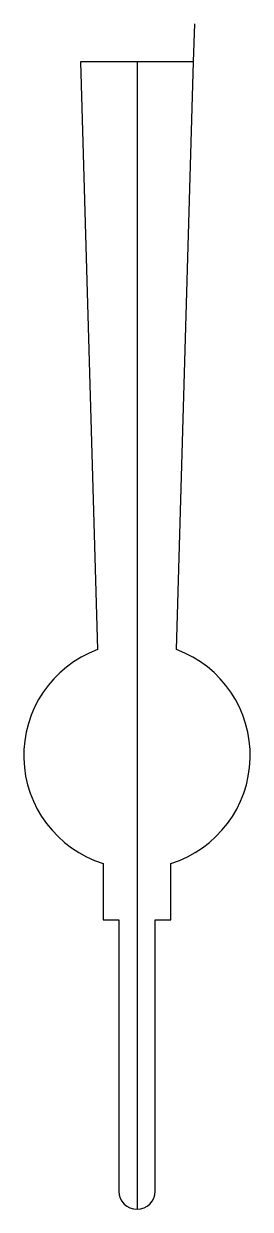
# Model space of a CAD drawing. Header units: millimetres. Extents: x -45 to 45, y -452 to 15.
import ezdxf

# ---------------------------------------------------------------- set-up
doc = ezdxf.new("R2010")
doc.units = ezdxf.units.MM
doc.layers.get('0').update_dxf_attribs({"linetype": 'CONTINUOUS'})

msp = doc.modelspace()

# ---------------------------------------------------------------- linework, layer by layer
for p, q in [((22.25, 0), (22.68, 15)), ((0, 0), (0, -451.71))]:
    msp.add_line(p, q)
msp.add_lwpolyline([(-13.35, -315.54), (-13.35, -337.79), (-7.12, -337.79), (-7.12, -444.59, 0.999999), (7.12, -444.59), (7.12, -337.79), (13.35, -337.79), (13.35, -315.54, 0.713656), (15.57, -231.4), (22.25, 0), (-22.25, 0), (-15.58, -231.4, 0.713656)], format="xyb", close=True)
msp.add_point((0, 0))

doc.saveas('drawing.dxf')
